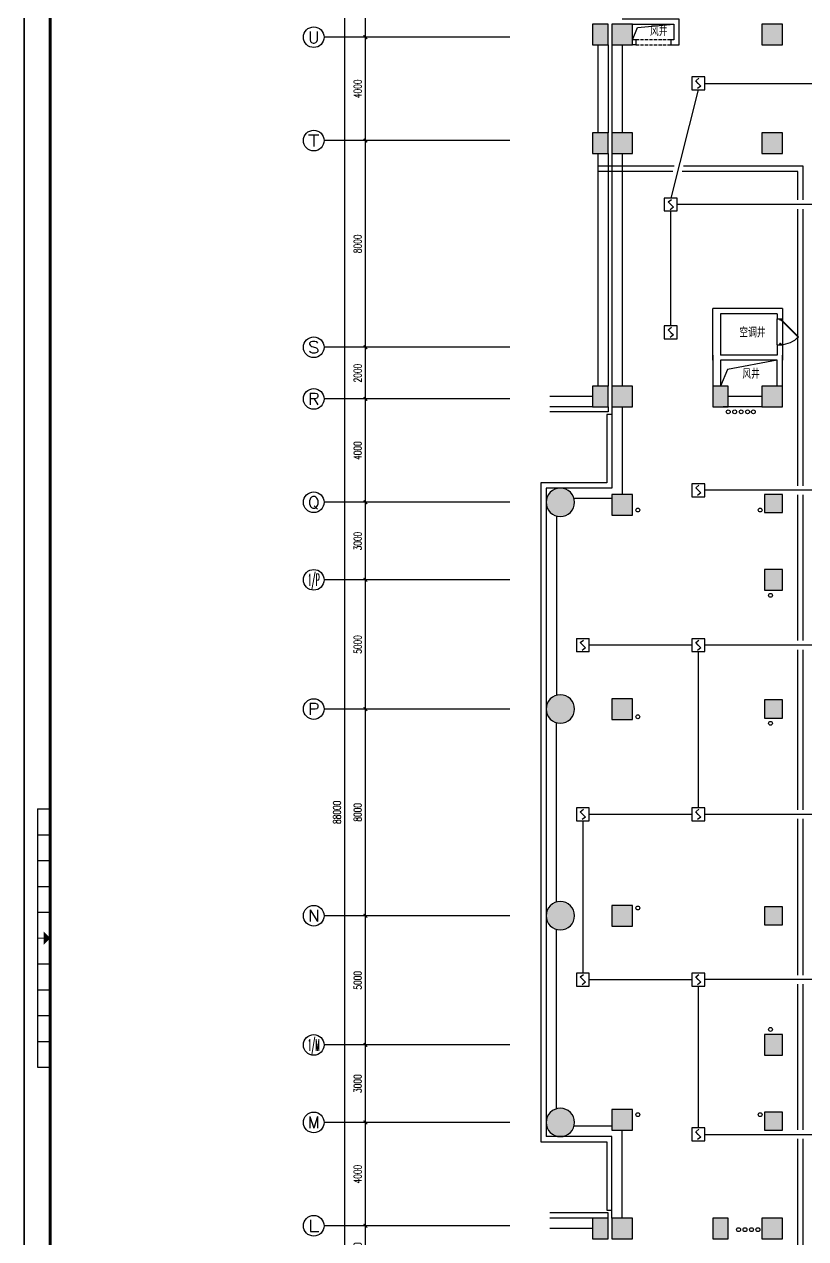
# Model space of a CAD drawing. Extents: x 190999 to 918899, y -200814 to 215286.
# Drawn here: x 750699 to 780949, y -152996 to -105996 of the extents above; entities that cross this region are included whole.
import ezdxf
from ezdxf.enums import TextEntityAlignment as Align

# ---------------------------------------------------------------- set-up
doc = ezdxf.new("R2010")
doc.units = 0
doc.header["$LTSCALE"] = 1000
doc.header["$MEASUREMENT"] = 0
doc.linetypes.add('DASH', pattern=[0.35, 0.25, -0.1])
doc.layers.get('Defpoints').update_dxf_attribs({"color": 1})
for name, color, linetype in [('00-EQUIP', 3, 'Continuous'), ('00-WIRE-4', 6, 'Continuous'), ('A-墙线', 2, 'Continuous'), ('A-外包装修', 250, 'Continuous'), ('A-门', 167, 'Continuous'), ('AXIS', 3, 'Continuous'), ('AXIS_TEXT', 7, 'Continuous'), ('COLUMN', 2, 'Continuous'), ('PUB_HATCH', 250, 'Continuous'), ('WALL', 2, 'Continuous'), ('图框', 189, 'Continuous'), ('房间名称', 7, 'Continuous'), ('洞口线', 165, 'Continuous'), ('雨水管', 151, 'Continuous')]:
    doc.layers.add(name, color=color, linetype=linetype)
doc.styles.add('_TCH_AXIS', font='COMPLEX', dxfattribs={"bigfont": 'GBCBIG'})
doc.styles.add('_TCH_DIM', font='SIMPLEX', dxfattribs={"bigfont": 'GBCBIG'})
doc.styles.add('COMPLEX', font='COMPLEX')
doc.styles.add('DIM_FONT', font='SIMPLEX', dxfattribs={"width": 0.7, "bigfont": 'GBCBIG'})
doc.styles.get("Standard").update_dxf_attribs({"font": 'simhei.ttf'})
doc.styles.add('XXK', font='romans.shx', dxfattribs={"width": 0.75, "bigfont": 'hzf.shx'})
doc.linetypes.add('4INE', pattern='A,1,-0.15,["4",XXK,S=0.3,R=0,X=-0.1,Y=-0.1],-0.25', length=1.4)
doc.dimstyles.new('DIMN', dxfattribs={"dimtxt": 300, "dimasz": 100, "dimexe": 250, "dimexo": 300, "dimgap": 150, "dimtad": 1, "dimdec": 0, "dimzin": 0, "dimdsep": 46, "dimtxsty": 'DIM_FONT', "dimblk": 'ARCHTICK', "dimcen": 0.09, "dimclrt": 7, "dimazin": 2, "dimtfac": 1, "dimtdec": 0, "dimtix": 1, "dimtmove": 2, "dimatfit": 3, "dimfxl": 0, "dimtolj": 1, "dimtzin": 0, "dimarcsym": 0})

# ---------------------------------------------------------------- blocks, each defined once
blk = doc.blocks.new('TJAD_TK_A0')
at = {"layer": '图框'}
for p, q in [((2162, 399.3), (973, 399.3)), ((1517.5, -436.65), (1517.5, -431.65)), ((1527.5, -436.65), (1527.5, -431.65)), ((1537.5, -436.65), (1537.5, -431.65)), ((1547.5, -436.65), (1547.5, -431.65)), ((1557.5, -436.65), (1557.5, -431.65)), ((1577.5, -436.65), (1577.5, -431.65)), ((1587.5, -436.65), (1587.5, -431.65)), ((1597.5, -436.65), (1597.5, -431.65)), ((1607.5, -436.65), (1607.5, -431.65)), ((1617.5, -436.65), (1617.5, -431.65)), ((1517.5, -436.65), (1617.5, -436.65)), ((973, -441.7), (2162, -441.7))]:
    blk.add_line(p, q, dxfattribs=at)
at = {"layer": '图框', "const_width": 1.2}
blk.add_lwpolyline([(2152, -431.7), (2152, 389.3), (998, 389.3), (998, -431.7)], close=True, dxfattribs=at)
at = {"layer": '图框', "const_width": 0.3}
blk.add_lwpolyline([(1567.5, -434.15), (1567.5, -436.65)], dxfattribs=at)
at = {"layer": '图框'}
blk.add_solid([(1570, -434.15), (1565, -434.15), (1567.5, -431.65)], dxfattribs=at)
blk = doc.blocks.new('bfm01')
at = {"layer": 'A-墙线'}
for p, q in [((-200, 0), (0, 0)), ((-200, -1000), (0, -1000))]:
    blk.add_line(p, q, dxfattribs=at)
at = {"layer": 'A-门'}
for p, q in [((-200, -1000), (-200, 0)), ((-100, 0), (-100, -50)), ((-70, -50), (-100, -50)), ((-50, -30), (-70, -30)), ((-70, -30), (-70, -50)), ((-64, -44), (-50, -30)), ((-64, -44), (603, -711)), ((-50, 0), (-50, -30)), ((-50, -30), (617, -697)), ((0, 0), (0, -1000)), ((-70, -950), (-100, -950)), ((-100, -1000), (-100, -950)), ((-50, -1000), (-100, -1000)), ((-70, -970), (-70, -950)), ((-50, -970), (-70, -970)), ((-50, -1000), (-50, -970))]:
    blk.add_line(p, q, dxfattribs=at)
blk.add_arc((-100, 0), 1000, 272.866, 315.8103, dxfattribs=at)
blk = doc.blocks.new('_ArchTick')
at = {"const_width": 0.5}
blk.add_lwpolyline([(-0.7, -0.7), (0.7, 0.7)], dxfattribs=at)
blk = doc.blocks.new('*D1748')
at = {"layer": 'AXIS', "color": 0, "lineweight": -2}
for p, q in [((764699, -152496), (763654, -152496)), ((763904, -154496), (763904, -152496)), ((764699, -154496), (763654, -154496))]:
    blk.add_line(p, q, dxfattribs=at)
at = {"layer": 'Defpoints', "color": 0}
for p in [(763904, -152496), (764999, -152496), (764999, -154496)]:
    blk.add_point(p, dxfattribs=at)
at = {"layer": 'AXIS', "color": 0, "lineweight": -2, "xscale": 100, "yscale": 100, "zscale": 100}
for p, rotation in [((763904, -152496), 90), ((763904, -154496), 270)]:
    blk.add_blockref('_ArchTick', p, dxfattribs=dict(at, rotation=rotation))
at = {"layer": 'AXIS', "color": 7, "insert": (763604, -153496), "char_height": 300, "attachment_point": 5, "rotation": 90, "style": 'DIM_FONT'}
blk.add_mtext('\\A1;2000', dxfattribs=at)
blk = doc.blocks.new('*D1749')
at = {"layer": 'AXIS', "color": 0, "lineweight": -2}
for p, q in [((764699, -148496), (763654, -148496)), ((763904, -152496), (763904, -148496)), ((764699, -152496), (763654, -152496))]:
    blk.add_line(p, q, dxfattribs=at)
at = {"layer": 'Defpoints', "color": 0}
for p in [(763904, -148496), (764999, -148496), (764999, -152496)]:
    blk.add_point(p, dxfattribs=at)
at = {"layer": 'AXIS', "color": 0, "lineweight": -2, "xscale": 100, "yscale": 100, "zscale": 100}
for p, rotation in [((763904, -148496), 90), ((763904, -152496), 270)]:
    blk.add_blockref('_ArchTick', p, dxfattribs=dict(at, rotation=rotation))
at = {"layer": 'AXIS', "color": 7, "insert": (763604, -150496), "char_height": 300, "attachment_point": 5, "rotation": 90, "style": 'DIM_FONT'}
blk.add_mtext('\\A1;4000', dxfattribs=at)
blk = doc.blocks.new('*D1750')
at = {"layer": 'AXIS', "color": 0, "lineweight": -2}
for p, q in [((764699, -145496), (763654, -145496)), ((763904, -148496), (763904, -145496)), ((764699, -148496), (763654, -148496))]:
    blk.add_line(p, q, dxfattribs=at)
at = {"layer": 'Defpoints', "color": 0}
for p in [(763904, -145496), (764999, -145496), (764999, -148496)]:
    blk.add_point(p, dxfattribs=at)
at = {"layer": 'AXIS', "color": 0, "lineweight": -2, "xscale": 100, "yscale": 100, "zscale": 100}
for p, rotation in [((763904, -145496), 90), ((763904, -148496), 270)]:
    blk.add_blockref('_ArchTick', p, dxfattribs=dict(at, rotation=rotation))
at = {"layer": 'AXIS', "color": 7, "insert": (763604, -146996), "char_height": 300, "attachment_point": 5, "rotation": 90, "style": 'DIM_FONT'}
blk.add_mtext('\\A1;3000', dxfattribs=at)
blk = doc.blocks.new('*D1751')
at = {"layer": 'AXIS', "color": 0, "lineweight": -2}
for p, q in [((764699, -140496), (763654, -140496)), ((763904, -145496), (763904, -140496)), ((764699, -145496), (763654, -145496))]:
    blk.add_line(p, q, dxfattribs=at)
at = {"layer": 'Defpoints', "color": 0}
for p in [(763904, -140496), (764999, -140496), (764999, -145496)]:
    blk.add_point(p, dxfattribs=at)
at = {"layer": 'AXIS', "color": 0, "lineweight": -2, "xscale": 100, "yscale": 100, "zscale": 100}
for p, rotation in [((763904, -140496), 90), ((763904, -145496), 270)]:
    blk.add_blockref('_ArchTick', p, dxfattribs=dict(at, rotation=rotation))
at = {"layer": 'AXIS', "color": 7, "insert": (763604, -142996), "char_height": 300, "attachment_point": 5, "rotation": 90, "style": 'DIM_FONT'}
blk.add_mtext('\\A1;5000', dxfattribs=at)
blk = doc.blocks.new('*D1752')
at = {"layer": 'AXIS', "color": 0, "lineweight": -2}
for p, q in [((764699, -132496), (763654, -132496)), ((763904, -140496), (763904, -132496)), ((764699, -140496), (763654, -140496))]:
    blk.add_line(p, q, dxfattribs=at)
at = {"layer": 'Defpoints', "color": 0}
for p in [(763904, -132496), (764999, -132496), (764999, -140496)]:
    blk.add_point(p, dxfattribs=at)
at = {"layer": 'AXIS', "color": 0, "lineweight": -2, "xscale": 100, "yscale": 100, "zscale": 100}
for p, rotation in [((763904, -132496), 90), ((763904, -140496), 270)]:
    blk.add_blockref('_ArchTick', p, dxfattribs=dict(at, rotation=rotation))
at = {"layer": 'AXIS', "color": 7, "insert": (763604, -136496), "char_height": 300, "attachment_point": 5, "rotation": 90, "style": 'DIM_FONT'}
blk.add_mtext('\\A1;8000', dxfattribs=at)
blk = doc.blocks.new('*D1753')
at = {"layer": 'AXIS', "color": 0, "lineweight": -2}
for p, q in [((764699, -127496), (763654, -127496)), ((763904, -132496), (763904, -127496)), ((764699, -132496), (763654, -132496))]:
    blk.add_line(p, q, dxfattribs=at)
at = {"layer": 'Defpoints', "color": 0}
for p in [(763904, -127496), (764999, -127496), (764999, -132496)]:
    blk.add_point(p, dxfattribs=at)
at = {"layer": 'AXIS', "color": 0, "lineweight": -2, "xscale": 100, "yscale": 100, "zscale": 100}
for p, rotation in [((763904, -127496), 90), ((763904, -132496), 270)]:
    blk.add_blockref('_ArchTick', p, dxfattribs=dict(at, rotation=rotation))
at = {"layer": 'AXIS', "color": 7, "insert": (763604, -129996), "char_height": 300, "attachment_point": 5, "rotation": 90, "style": 'DIM_FONT'}
blk.add_mtext('\\A1;5000', dxfattribs=at)
blk = doc.blocks.new('*D1754')
at = {"layer": 'AXIS', "color": 0, "lineweight": -2}
for p, q in [((764699, -124496), (763654, -124496)), ((763904, -127496), (763904, -124496)), ((764699, -127496), (763654, -127496))]:
    blk.add_line(p, q, dxfattribs=at)
at = {"layer": 'Defpoints', "color": 0}
for p in [(763904, -124496), (764999, -124496), (764999, -127496)]:
    blk.add_point(p, dxfattribs=at)
at = {"layer": 'AXIS', "color": 0, "lineweight": -2, "xscale": 100, "yscale": 100, "zscale": 100}
for p, rotation in [((763904, -124496), 90), ((763904, -127496), 270)]:
    blk.add_blockref('_ArchTick', p, dxfattribs=dict(at, rotation=rotation))
at = {"layer": 'AXIS', "color": 7, "insert": (763604, -125996), "char_height": 300, "attachment_point": 5, "rotation": 90, "style": 'DIM_FONT'}
blk.add_mtext('\\A1;3000', dxfattribs=at)
blk = doc.blocks.new('*D1755')
at = {"layer": 'AXIS', "color": 0, "lineweight": -2}
for p, q in [((764699, -120496), (763654, -120496)), ((763904, -124496), (763904, -120496)), ((764699, -124496), (763654, -124496))]:
    blk.add_line(p, q, dxfattribs=at)
at = {"layer": 'Defpoints', "color": 0}
for p in [(763904, -120496), (764999, -120496), (764999, -124496)]:
    blk.add_point(p, dxfattribs=at)
at = {"layer": 'AXIS', "color": 0, "lineweight": -2, "xscale": 100, "yscale": 100, "zscale": 100}
for p, rotation in [((763904, -120496), 90), ((763904, -124496), 270)]:
    blk.add_blockref('_ArchTick', p, dxfattribs=dict(at, rotation=rotation))
at = {"layer": 'AXIS', "color": 7, "insert": (763604, -122496), "char_height": 300, "attachment_point": 5, "rotation": 90, "style": 'DIM_FONT'}
blk.add_mtext('\\A1;4000', dxfattribs=at)
blk = doc.blocks.new('*D1756')
at = {"layer": 'AXIS', "color": 0, "lineweight": -2}
for p, q in [((764699, -118496), (763654, -118496)), ((763904, -120496), (763904, -118496)), ((764699, -120496), (763654, -120496))]:
    blk.add_line(p, q, dxfattribs=at)
at = {"layer": 'Defpoints', "color": 0}
for p in [(763904, -118496), (764999, -118496), (764999, -120496)]:
    blk.add_point(p, dxfattribs=at)
at = {"layer": 'AXIS', "color": 0, "lineweight": -2, "xscale": 100, "yscale": 100, "zscale": 100}
for p, rotation in [((763904, -118496), 90), ((763904, -120496), 270)]:
    blk.add_blockref('_ArchTick', p, dxfattribs=dict(at, rotation=rotation))
at = {"layer": 'AXIS', "color": 7, "insert": (763604, -119496), "char_height": 300, "attachment_point": 5, "rotation": 90, "style": 'DIM_FONT'}
blk.add_mtext('\\A1;2000', dxfattribs=at)
blk = doc.blocks.new('*D1757')
at = {"layer": 'AXIS', "color": 0, "lineweight": -2}
for p, q in [((764699, -110496), (763654, -110496)), ((763904, -118496), (763904, -110496)), ((764699, -118496), (763654, -118496))]:
    blk.add_line(p, q, dxfattribs=at)
at = {"layer": 'Defpoints', "color": 0}
for p in [(763904, -110496), (764999, -110496), (764999, -118496)]:
    blk.add_point(p, dxfattribs=at)
at = {"layer": 'AXIS', "color": 0, "lineweight": -2, "xscale": 100, "yscale": 100, "zscale": 100}
for p, rotation in [((763904, -110496), 90), ((763904, -118496), 270)]:
    blk.add_blockref('_ArchTick', p, dxfattribs=dict(at, rotation=rotation))
at = {"layer": 'AXIS', "color": 7, "insert": (763604, -114496), "char_height": 300, "attachment_point": 5, "rotation": 90, "style": 'DIM_FONT'}
blk.add_mtext('\\A1;8000', dxfattribs=at)
blk = doc.blocks.new('*D1758')
at = {"layer": 'AXIS', "color": 0, "lineweight": -2}
for p, q in [((764699, -106496), (763654, -106496)), ((763904, -110496), (763904, -106496)), ((764699, -110496), (763654, -110496))]:
    blk.add_line(p, q, dxfattribs=at)
at = {"layer": 'Defpoints', "color": 0}
for p in [(763904, -106496), (764999, -106496), (764999, -110496)]:
    blk.add_point(p, dxfattribs=at)
at = {"layer": 'AXIS', "color": 0, "lineweight": -2, "xscale": 100, "yscale": 100, "zscale": 100}
for p, rotation in [((763904, -106496), 90), ((763904, -110496), 270)]:
    blk.add_blockref('_ArchTick', p, dxfattribs=dict(at, rotation=rotation))
at = {"layer": 'AXIS', "color": 7, "insert": (763604, -108496), "char_height": 300, "attachment_point": 5, "rotation": 90, "style": 'DIM_FONT'}
blk.add_mtext('\\A1;4000', dxfattribs=at)
blk = doc.blocks.new('*D1759')
at = {"layer": 'AXIS', "color": 0, "lineweight": -2}
for p, q in [((764699, -103596), (763654, -103596)), ((763904, -106496), (763904, -103596)), ((764699, -106496), (763654, -106496))]:
    blk.add_line(p, q, dxfattribs=at)
at = {"layer": 'Defpoints', "color": 0}
for p in [(763904, -103596), (764999, -103596), (764999, -106496)]:
    blk.add_point(p, dxfattribs=at)
at = {"layer": 'AXIS', "color": 0, "lineweight": -2, "xscale": 100, "yscale": 100, "zscale": 100}
for p, rotation in [((763904, -103596), 90), ((763904, -106496), 270)]:
    blk.add_blockref('_ArchTick', p, dxfattribs=dict(at, rotation=rotation))
at = {"layer": 'AXIS', "color": 7, "insert": (763604, -105046), "char_height": 300, "attachment_point": 5, "rotation": 90, "style": 'DIM_FONT'}
blk.add_mtext('\\A1;2900', dxfattribs=at)
blk = doc.blocks.new('*D1766')
at = {"layer": 'AXIS', "color": 0, "lineweight": -2}
for p, q in [((764699, -92496), (762854, -92496)), ((763104, -180496), (763104, -92496)), ((764699, -180496), (762854, -180496))]:
    blk.add_line(p, q, dxfattribs=at)
at = {"layer": 'Defpoints', "color": 0}
for p in [(763104, -92496), (764999, -92496), (764999, -180496)]:
    blk.add_point(p, dxfattribs=at)
at = {"layer": 'AXIS', "color": 0, "lineweight": -2, "xscale": 100, "yscale": 100, "zscale": 100}
for p, rotation in [((763104, -92496), 90), ((763104, -180496), 270)]:
    blk.add_blockref('_ArchTick', p, dxfattribs=dict(at, rotation=rotation))
at = {"layer": 'AXIS', "color": 7, "insert": (762804, -136496), "char_height": 300, "attachment_point": 5, "rotation": 90, "style": 'DIM_FONT'}
blk.add_mtext('\\A1;88000', dxfattribs=at)
blk = doc.blocks.new('_AXISO')
blk.add_circle((0, 0), 0.5)
at = {"layer": 'AXIS_TEXT', "style": 'COMPLEX', "width": 1.041667}
blk.add_attdef('A', text='', height=0.56, dxfattribs=at).set_placement((-0.25, -0.28), (0.25, -0.28), align=Align.FIT)
blk = doc.blocks.new('_LINKPT1')
at = {"color": 0}
blk.add_line((0, 0), (0, 0), dxfattribs=at)
blk = doc.blocks.new('3S1KCGW2')
for p, q in [((0.5, 0.5), (-0.5, 0.5)), ((-0.5, 0.5), (-0.5, -0.5)), ((-0.2, 0.2), (0.05, 0.4)), ((0, 0), (-0.2, 0.2)), ((0, 0), (0.2, -0.2)), ((0.5, -0.5), (0.5, 0.5)), ((-0.5, -0.5), (0.5, -0.5)), ((0.2, -0.2), (-0.05, -0.4))]:
    blk.add_line(p, q)
at = {"const_width": 0.04, "flags": 128}
blk.add_lwpolyline([(-0.5, -0.5), (-0.5, 0.5), (0.5, 0.5), (0.5, -0.5)], close=True, dxfattribs=at)
at = {"xscale": 0.002, "yscale": 0.002, "zscale": 0.002}
for p in [(-0.5, 0), (0, 0.5), (0.5, 0), (0, -0.5)]:
    blk.add_blockref('_LINKPT1', p, dxfattribs=at)
at = {"flags": 9}
blk.add_attdef('A', (0, 0), '', height=0.00002, dxfattribs=at)

msp = doc.modelspace()

# ---------------------------------------------------------------- hatches: boundary and pattern name
at = {"layer": 'PUB_HATCH'}
for points in [[(773298.5, -106796.3), (773298.5, -105996.3), (772698.5, -105996.3), (772698.5, -106796.3)], [(774248.5, -106796.3), (774248.5, -105996.3), (773448.5, -105996.3), (773448.5, -106796.3)], [(780048.5, -106796.3), (780048.5, -105996.3), (779248.5, -105996.3), (779248.5, -106796.3)], [(773298.5, -110996.3), (773298.5, -110196.3), (772698.5, -110196.3), (772698.5, -110996.3)], [(774248.5, -110996.3), (774248.5, -110196.3), (773448.5, -110196.3), (773448.5, -110996.3)], [(780048.5, -110996.3), (780048.5, -110196.3), (779248.5, -110196.3), (779248.5, -110996.3)], [(773298.5, -120796.3), (773298.5, -119996.3), (772698.5, -119996.3), (772698.5, -120796.3)], [(774248.5, -120796.3), (774248.5, -119996.3), (773448.5, -119996.3), (773448.5, -120796.3)], [(777948.5, -120796.3), (777948.5, -119996.3), (777348.5, -119996.3), (777348.5, -120796.3)], [(780048.5, -120796.3), (780048.5, -119996.3), (779248.5, -119996.3), (779248.5, -120796.3)], [(770898.5, -124496.3, 1), (771998.5, -124496.3, 1)], [(774248.5, -124996.3), (774248.5, -124196.3), (773448.5, -124196.3), (773448.5, -124996.3)], [(780048.5, -124896.3), (780048.5, -124196.3), (779348.5, -124196.3), (779348.5, -124896.3)], [(780048.5, -127896.3), (780048.5, -127096.3), (779348.5, -127096.3), (779348.5, -127896.3)], [(770898.5, -132496.3, 1), (771998.5, -132496.3, 1)], [(774248.5, -132896.3), (774248.5, -132096.3), (773448.5, -132096.3), (773448.5, -132896.3)], [(780048.5, -132846.3), (780048.5, -132146.3), (779348.5, -132146.3), (779348.5, -132846.3)], [(770898.5, -140496.3, 1), (771998.5, -140496.3, 1)], [(774248.5, -140096.3), (773448.5, -140096.3), (773448.5, -140896.3), (774248.5, -140896.3)], [(780048.5, -140146.3), (779348.5, -140146.3), (779348.5, -140846.3), (780048.5, -140846.3)], [(780048.5, -145096.3), (779348.5, -145096.3), (779348.5, -145896.3), (780048.5, -145896.3)], [(770898.5, -148496.3, 1), (771998.5, -148496.3, 1)], [(774248.5, -147996.3), (773448.5, -147996.3), (773448.5, -148796.3), (774248.5, -148796.3)], [(780048.5, -148096.3), (779348.5, -148096.3), (779348.5, -148796.3), (780048.5, -148796.3)], [(773298.5, -152196.3), (772698.5, -152196.3), (772698.5, -152996.3), (773298.5, -152996.3)], [(774248.5, -152196.3), (773448.5, -152196.3), (773448.5, -152996.3), (774248.5, -152996.3)], [(777948.5, -152196.3), (777348.5, -152196.3), (777348.5, -152996.3), (777948.5, -152996.3)], [(780048.5, -152196.3), (779248.5, -152196.3), (779248.5, -152996.3), (780048.5, -152996.3)]]:
    msp.add_hatch(color=256, dxfattribs=at).paths.add_polyline_path(points)

# ---------------------------------------------------------------- linework, layer by layer
at = {"layer": '00-WIRE-4'}
for p, q in [((776789.5, -108535.8), (775724.1, -112721.3)), ((777039.5, -108285.8), (785955, -108285.8)), ((775805.5, -111692.3), (772898.5, -111692.3)), ((780648.5, -111692.3), (776166.6, -111692.3)), ((780648.5, -112796.3), (780648.5, -111692.3)), ((775724.1, -117671.3), (775724.1, -113221.3)), ((782525.5, -112971.3), (775974.1, -112971.3)), ((780648.5, -123856.3), (780648.5, -113146.3)), ((785955, -124031.3), (777039.5, -124031.3)), ((780648.5, -129850.8), (780648.5, -124206.3)), ((776539.5, -130025.8), (772571, -130025.8)), ((785955, -130025.8), (777039.5, -130025.8)), ((776789.5, -130275.8), (776789.5, -136326.3)), ((780648.5, -136401.3), (780648.5, -130200.8)), ((776539.5, -136576.3), (772571, -136576.3)), ((781309.5, -136576.3), (777039.5, -136576.3)), ((780648.5, -142791.8), (780648.5, -136751.3)), ((772321, -136826.3), (772321, -142716.8)), ((772571, -142966.8), (776539.5, -142966.8)), ((776789.5, -143216.8), (776789.5, -148711.3)), ((785955, -142966.8), (777039.5, -142966.8)), ((780648.5, -148786.3), (780648.5, -143141.8)), ((777039.5, -148961.3), (785955, -148961.3)), ((780648.5, -157396.3), (780648.5, -149136.3))]:
    msp.add_line(p, q, dxfattribs=at)
at = {"layer": '00-WIRE-4', "linetype": '4INE'}
for p, q in [((775856.4, -111492.3), (772898.5, -111492.3)), ((780848.5, -111492.3), (776217.5, -111492.3)), ((780848.5, -112796.3), (780848.5, -111492.3)), ((780848.5, -123856.3), (780848.5, -113146.3)), ((780848.5, -129850.8), (780848.5, -124206.3)), ((780848.5, -136401.3), (780848.5, -130200.8)), ((780848.5, -142791.8), (780848.5, -136751.3)), ((780848.5, -148786.3), (780848.5, -143141.8)), ((780848.5, -157596.3), (780848.5, -149136.3))]:
    msp.add_line(p, q, dxfattribs=at)
at = {"layer": 'A-墙线'}
for p, q in [((774373.5, -106596.3), (774373.5, -106796.3)), ((772898.5, -106796.3), (772898.5, -110196.3)), ((773298.5, -106796.3), (773298.5, -110196.3)), ((773448.5, -106796.3), (773448.5, -110196.3)), ((773848.5, -106796.3), (773848.5, -110196.3)), ((772898.5, -110996.3), (772898.5, -119996.3)), ((773298.5, -110996.3), (773298.5, -119996.3)), ((773448.5, -110996.3), (773448.5, -119996.3)), ((773848.5, -110996.3), (773848.5, -119996.3)), ((780048.5, -116996.3), (777348.5, -116996.3)), ((777348.5, -118996.3), (777348.5, -116996.3)), ((780048.5, -116996.3), (780048.5, -117396.3)), ((777648.5, -117196.3), (777648.5, -118796.3)), ((779848.5, -117196.3), (777648.5, -117196.3)), ((779848.5, -117196.3), (779848.5, -117396.3)), ((779848.5, -118396.3), (779848.5, -118796.3)), ((780048.5, -118391.3), (780048.5, -118996.3)), ((777348.5, -118796.3), (777348.5, -120196.3)), ((779848.5, -118796.3), (777648.5, -118796.3)), ((780048.5, -119996.3), (780048.5, -118796.3)), ((777648.5, -118996.3), (777648.5, -119996.3)), ((779848.5, -118996.3), (777648.5, -118996.3)), ((779848.5, -119996.3), (779848.5, -118996.3)), ((772698.5, -120396.3), (771048.5, -120396.3)), ((779248.5, -120396.3), (777948.5, -120396.3)), ((772698.5, -120796.3), (771048.5, -120796.3)), ((773448.5, -120796.3), (773448.5, -123946.3)), ((773848.5, -120796.3), (773848.5, -124196.3)), ((779248.5, -120796.3), (777748.5, -120796.3)), ((773448.5, -123946.3), (770898.5, -123946.3)), ((773448.5, -124346.3), (771977.7, -124346.3)), ((773448.5, -148646.3), (771977.7, -148646.3)), ((773848.5, -152196.3), (773848.5, -148796.3)), ((773448.5, -149046.3), (770898.5, -149046.3)), ((773448.5, -152196.3), (773448.5, -149046.3)), ((772698.5, -152196.3), (771048.5, -152196.3)), ((772698.5, -152596.3), (771048.5, -152596.3))]:
    msp.add_line(p, q, dxfattribs=at)
for points in [[(774248.5, -105996.3), (775848.5, -105996.3), (775848.5, -106596.3), (775723.5, -106596.3), (775723.5, -106796.3), (776048.5, -106796.3), (776048.5, -105796.3), (773848.5, -105796.3)], [(774373.5, -106596.3), (774248.5, -106596.3)], [(774373.5, -106796.3), (774248.5, -106796.3)]]:
    msp.add_lwpolyline(points, dxfattribs=at)
at = {"layer": 'A-外包装修'}
for points in [[(773448.5, -121096.3), (773248.5, -121096.3), (773248.5, -123746.3), (770698.5, -123746.3), (770698.5, -149246.3), (773248.5, -149246.3), (773248.5, -151896.3), (773448.5, -151896.3)], [(773298.5, -120796.3), (773298.5, -120996.3), (771048.5, -120996.3)], [(773298.5, -152196.3), (773298.5, -151996.3), (771048.5, -151996.3)]]:
    msp.add_lwpolyline(points, dxfattribs=at)
at = {"layer": 'AXIS'}
for p, q in [((769498.5, -106496.3), (762304.1, -106496.3)), ((769498.5, -110496.3), (762304.1, -110496.3)), ((769498.5, -118496.3), (762304.1, -118496.3)), ((769498.5, -120496.3), (762304.1, -120496.3)), ((769498.5, -124496.3), (762304.1, -124496.3)), ((769498.5, -127496.3), (762304.1, -127496.3)), ((769498.5, -132496.3), (762304.1, -132496.3)), ((769498.5, -140496.3), (762304.1, -140496.3)), ((769498.5, -145496.3), (762304.1, -145496.3)), ((769498.5, -148496.3), (762304.1, -148496.3)), ((769498.5, -152496.3), (762304.1, -152496.3))]:
    msp.add_line(p, q, dxfattribs=at)
at = {"layer": 'COLUMN'}
for p, q in [((773298.5, -105996.3), (772698.5, -105996.3)), ((772698.5, -105996.3), (772698.5, -106796.3)), ((773298.5, -106796.3), (773298.5, -105996.3)), ((774248.5, -105996.3), (773448.5, -105996.3)), ((773448.5, -105996.3), (773448.5, -106796.3)), ((774248.5, -106796.3), (774248.5, -105996.3)), ((780048.5, -105996.3), (779248.5, -105996.3)), ((779248.5, -105996.3), (779248.5, -106796.3)), ((780048.5, -106796.3), (780048.5, -105996.3)), ((772698.5, -106796.3), (773298.5, -106796.3)), ((773448.5, -106796.3), (774248.5, -106796.3)), ((779248.5, -106796.3), (780048.5, -106796.3)), ((773298.5, -110196.3), (772698.5, -110196.3)), ((772698.5, -110196.3), (772698.5, -110996.3)), ((773298.5, -110996.3), (773298.5, -110196.3)), ((774248.5, -110196.3), (773448.5, -110196.3)), ((773448.5, -110196.3), (773448.5, -110996.3)), ((774248.5, -110996.3), (774248.5, -110196.3)), ((780048.5, -110196.3), (779248.5, -110196.3)), ((779248.5, -110196.3), (779248.5, -110996.3)), ((780048.5, -110996.3), (780048.5, -110196.3)), ((772698.5, -110996.3), (773298.5, -110996.3)), ((773448.5, -110996.3), (774248.5, -110996.3)), ((779248.5, -110996.3), (780048.5, -110996.3)), ((773298.5, -119996.3), (772698.5, -119996.3)), ((772698.5, -119996.3), (772698.5, -120796.3)), ((773298.5, -120796.3), (773298.5, -119996.3)), ((774248.5, -119996.3), (773448.5, -119996.3)), ((773448.5, -119996.3), (773448.5, -120796.3)), ((774248.5, -120796.3), (774248.5, -119996.3)), ((777948.5, -119996.3), (777348.5, -119996.3)), ((777348.5, -119996.3), (777348.5, -120796.3)), ((777948.5, -120796.3), (777948.5, -119996.3)), ((780048.5, -119996.3), (779248.5, -119996.3)), ((779248.5, -119996.3), (779248.5, -120796.3)), ((780048.5, -120796.3), (780048.5, -119996.3)), ((772698.5, -120796.3), (773298.5, -120796.3)), ((773448.5, -120796.3), (774248.5, -120796.3)), ((777348.5, -120796.3), (777948.5, -120796.3)), ((779248.5, -120796.3), (780048.5, -120796.3)), ((774248.5, -124196.3), (773448.5, -124196.3)), ((773448.5, -124196.3), (773448.5, -124996.3)), ((774248.5, -124996.3), (774248.5, -124196.3)), ((780048.5, -124196.3), (779348.5, -124196.3)), ((779348.5, -124196.3), (779348.5, -124896.3)), ((780048.5, -124896.3), (780048.5, -124196.3)), ((773448.5, -124996.3), (774248.5, -124996.3)), ((779348.5, -124896.3), (780048.5, -124896.3)), ((780048.5, -127096.3), (779348.5, -127096.3)), ((779348.5, -127096.3), (779348.5, -127896.3)), ((780048.5, -127896.3), (780048.5, -127096.3)), ((779348.5, -127896.3), (780048.5, -127896.3)), ((774248.5, -132096.3), (773448.5, -132096.3)), ((773448.5, -132096.3), (773448.5, -132896.3)), ((774248.5, -132896.3), (774248.5, -132096.3)), ((780048.5, -132146.3), (779348.5, -132146.3)), ((779348.5, -132146.3), (779348.5, -132846.3)), ((780048.5, -132846.3), (780048.5, -132146.3)), ((773448.5, -132896.3), (774248.5, -132896.3)), ((779348.5, -132846.3), (780048.5, -132846.3)), ((774248.5, -140096.3), (773448.5, -140096.3)), ((773448.5, -140096.3), (773448.5, -140896.3)), ((774248.5, -140896.3), (774248.5, -140096.3)), ((780048.5, -140146.3), (779348.5, -140146.3)), ((779348.5, -140146.3), (779348.5, -140846.3)), ((780048.5, -140846.3), (780048.5, -140146.3)), ((773448.5, -140896.3), (774248.5, -140896.3)), ((779348.5, -140846.3), (780048.5, -140846.3)), ((780048.5, -145096.3), (779348.5, -145096.3)), ((779348.5, -145096.3), (779348.5, -145896.3)), ((780048.5, -145896.3), (780048.5, -145096.3)), ((779348.5, -145896.3), (780048.5, -145896.3)), ((774248.5, -147996.3), (773448.5, -147996.3)), ((773448.5, -147996.3), (773448.5, -148796.3)), ((774248.5, -148796.3), (774248.5, -147996.3)), ((780048.5, -148096.3), (779348.5, -148096.3)), ((779348.5, -148096.3), (779348.5, -148796.3)), ((780048.5, -148796.3), (780048.5, -148096.3)), ((773448.5, -148796.3), (774248.5, -148796.3)), ((779348.5, -148796.3), (780048.5, -148796.3)), ((773298.5, -152196.3), (772698.5, -152196.3)), ((772698.5, -152196.3), (772698.5, -152996.3)), ((773298.5, -152996.3), (773298.5, -152196.3)), ((774248.5, -152196.3), (773448.5, -152196.3)), ((773448.5, -152196.3), (773448.5, -152996.3)), ((774248.5, -152996.3), (774248.5, -152196.3)), ((777948.5, -152196.3), (777348.5, -152196.3)), ((777348.5, -152196.3), (777348.5, -152996.3)), ((777948.5, -152996.3), (777948.5, -152196.3)), ((780048.5, -152196.3), (779248.5, -152196.3)), ((779248.5, -152196.3), (779248.5, -152996.3)), ((780048.5, -152996.3), (780048.5, -152196.3)), ((772698.5, -152996.3), (773298.5, -152996.3)), ((773448.5, -152996.3), (774248.5, -152996.3)), ((777348.5, -152996.3), (777948.5, -152996.3)), ((779248.5, -152996.3), (780048.5, -152996.3))]:
    msp.add_line(p, q, dxfattribs=at)
for centre, start, end in [((771448.5, -124496.3), 0, 180), ((771448.5, -124496.3), 180, 0), ((771448.5, -132496.3), 0, 180), ((771448.5, -132496.3), 180, 0), ((771448.5, -140496.3), 0, 180), ((771448.5, -140496.3), 180, 0), ((771448.5, -148496.3), 0, 180), ((771448.5, -148496.3), 180, 0)]:
    msp.add_arc(centre, 550, start, end, dxfattribs=at)
at = {"layer": 'WALL'}
for p, q in [((770898.5, -123946.3), (770898.5, -149046.3)), ((771298.5, -125044), (771298.5, -131948.6)), ((771298.5, -139967.2), (771298.5, -133025.5)), ((771298.5, -147967.2), (771298.5, -141025.5))]:
    msp.add_line(p, q, dxfattribs=at)
at = {"layer": '洞口线', "linetype": 'DASH', "ltscale": 0.5}
for p, q in [((775723.5, -106596.3), (774373.5, -106596.3)), ((774373.5, -106796.3), (775723.5, -106796.3))]:
    msp.add_line(p, q, dxfattribs=at)
at = {"layer": '洞口线'}
for points in [[(774248.5, -106596.3), (774441.7, -106114.4), (775848.5, -105996.3)], [(779848.5, -118996.3), (777924.5, -119354.9), (777648.5, -119996.3)]]:
    msp.add_lwpolyline(points, dxfattribs=at)
at = {"layer": '雨水管'}
for centre in [(777948.5, -120996.3), (778198.5, -120996.3), (778448.5, -120996.3), (778698.5, -120996.3), (778922.5, -120996.3), (774448.5, -124796.3), (779184.2, -124796.3), (779584.2, -128096.3), (774448.5, -132796.3), (779584.2, -133048.2), (774448.5, -140196.3), (779584.2, -144896.3), (774448.5, -148196.3), (779184.2, -148196.3), (778348.5, -152646.3), (778598.5, -152646.3), (778848.5, -152646.3), (779098.5, -152646.3)]:
    msp.add_circle(centre, 75, dxfattribs=at)

# ---------------------------------------------------------------- block references
at = {"layer": '00-EQUIP', "xscale": 500, "yscale": 500, "zscale": 500}
for p in [(776789.5, -108285.8), (772321, -136576.3), (776789.5, -136576.3), (772321, -142966.8), (776789.5, -142966.8), (776789.5, -148961.3)]:
    msp.add_blockref('3S1KCGW2', p, dxfattribs=at)
at = {"layer": '00-EQUIP', "xscale": 500, "yscale": 500, "zscale": 500, "rotation": 180}
for p in [(775724.1, -112971.3), (775724.1, -117921.3), (776789.5, -124031.3), (772321, -130025.8), (776789.5, -130025.8)]:
    msp.add_blockref('3S1KCGW2', p, dxfattribs=at)
at = {"layer": 'A-门'}
msp.add_blockref('bfm01', (780048.5, -117396.3), dxfattribs=at)
at = {"layer": 'AXIS'}
ref = msp.add_blockref('_AXISO', (761904.1, -106496.3), dxfattribs=dict(at, xscale=800, yscale=800, zscale=800))
ref.add_attrib('A', 'U', dxfattribs={"layer": 'AXIS_TEXT', "height": 452.5, "style": '_TCH_AXIS', "width": 1.05}).set_placement((761677.8, -106722.6), (762130.4, -106722.6), align=Align.FIT)
ref = msp.add_blockref('_AXISO', (761904.1, -110496.3), dxfattribs=dict(at, xscale=800, yscale=800, zscale=800))
ref.add_attrib('A', 'T', dxfattribs={"layer": 'AXIS_TEXT', "height": 452.5, "style": '_TCH_AXIS', "width": 1.4}).set_placement((761677.8, -110722.6), (762130.4, -110722.6), align=Align.FIT)
ref = msp.add_blockref('_AXISO', (761904.1, -118496.3), dxfattribs=dict(at, xscale=800, yscale=800, zscale=800))
ref.add_attrib('A', 'S', dxfattribs={"layer": 'AXIS_TEXT', "height": 452.5, "style": '_TCH_AXIS', "width": 1.5}).set_placement((761677.8, -118722.6), (762130.4, -118722.6), align=Align.FIT)
ref = msp.add_blockref('_AXISO', (761904.1, -120496.3), dxfattribs=dict(at, xscale=800, yscale=800, zscale=800))
ref.add_attrib('A', 'R', dxfattribs={"layer": 'AXIS_TEXT', "height": 452.5, "style": '_TCH_AXIS', "width": 1.166667}).set_placement((761677.8, -120722.6), (762130.4, -120722.6), align=Align.FIT)
ref = msp.add_blockref('_AXISO', (761904.1, -124496.3), dxfattribs=dict(at, xscale=800, yscale=800, zscale=800))
ref.add_attrib('A', 'Q', dxfattribs={"layer": 'AXIS_TEXT', "height": 452.5, "style": '_TCH_AXIS', "width": 1.3125}).set_placement((761677.8, -124722.6), (762130.4, -124722.6), align=Align.FIT)
ref = msp.add_blockref('_AXISO', (761904.1, -127496.3), dxfattribs=dict(at, xscale=800, yscale=800, zscale=800))
ref.add_attrib('A', '1/P', dxfattribs={"layer": 'AXIS_TEXT', "height": 452.55, "style": '_TCH_AXIS', "width": 0.388889}).set_placement((761677.8, -127722.6), (762130.4, -127722.6), align=Align.FIT)
ref = msp.add_blockref('_AXISO', (761904.1, -132496.3), dxfattribs=dict(at, xscale=800, yscale=800, zscale=800))
ref.add_attrib('A', 'P', dxfattribs={"layer": 'AXIS_TEXT', "height": 452.5, "style": '_TCH_AXIS', "width": 1.235294}).set_placement((761677.8, -132722.6), (762130.4, -132722.6), align=Align.FIT)
ref = msp.add_blockref('_AXISO', (761904.1, -140496.3), dxfattribs=dict(at, xscale=800, yscale=800, zscale=800))
ref.add_attrib('A', 'N', dxfattribs={"layer": 'AXIS_TEXT', "height": 452.5, "style": '_TCH_AXIS', "width": 1.105263}).set_placement((761677.8, -140722.6), (762130.4, -140722.6), align=Align.FIT)
ref = msp.add_blockref('_AXISO', (761904.1, -145496.3), dxfattribs=dict(at, xscale=800, yscale=800, zscale=800))
ref.add_attrib('A', '1/M', dxfattribs={"layer": 'AXIS_TEXT', "height": 452.55, "style": '_TCH_AXIS', "width": 0.362069}).set_placement((761677.8, -145722.6), (762130.4, -145722.6), align=Align.FIT)
ref = msp.add_blockref('_AXISO', (761904.1, -148496.3), dxfattribs=dict(at, xscale=800, yscale=800, zscale=800))
ref.add_attrib('A', 'M', dxfattribs={"layer": 'AXIS_TEXT', "height": 452.5, "style": '_TCH_AXIS'}).set_placement((761677.8, -148722.6), (762130.4, -148722.6), align=Align.FIT)
ref = msp.add_blockref('_AXISO', (761904.1, -152496.3), dxfattribs=dict(at, xscale=800, yscale=800, zscale=800))
ref.add_attrib('A', 'L', dxfattribs={"layer": 'AXIS_TEXT', "height": 452.5, "style": '_TCH_AXIS', "width": 1.4}).set_placement((761677.8, -152722.6), (762130.4, -152722.6), align=Align.FIT)
at = {"layer": '图框', "xscale": 100, "yscale": 100, "zscale": 100, "rotation": 270}
for p in [(710768.8, 15386.5), (794868.8, 15386.5)]:
    msp.add_blockref('TJAD_TK_A0', p, dxfattribs=at)

# ---------------------------------------------------------------- texts
at = {"layer": '房间名称', "style": '_TCH_DIM'}
for s, p in [('风井', (774921.5, -106449.3)), ('空调井', (778380.9, -118109.2)), ('风井', (778496.4, -119712.2))]:
    msp.add_text(s, height=337.59, dxfattribs=at).set_placement(p)

# ---------------------------------------------------------------- dimensions: what is measured, and where the dimension line sits
at = {"layer": 'AXIS'}
for p1, p2, distance, picture, middle in [((764998.5, -180496.3), (764998.5, -92496.3), 1894.4, '*D1766', (762804.1, -136496.3)), ((764998.5, -106496.3), (764998.5, -103596.3), 1094.4, '*D1759', (763604.1, -105046.3)), ((764998.5, -110496.3), (764998.5, -106496.3), 1094.4, '*D1758', (763604.1, -108496.3)), ((764998.5, -118496.3), (764998.5, -110496.3), 1094.4, '*D1757', (763604.1, -114496.3)), ((764998.5, -120496.3), (764998.5, -118496.3), 1094.4, '*D1756', (763604.1, -119496.3)), ((764998.5, -124496.3), (764998.5, -120496.3), 1094.4, '*D1755', (763604.1, -122496.3)), ((764998.5, -127496.3), (764998.5, -124496.3), 1094.4, '*D1754', (763604.1, -125996.3)), ((764998.5, -132496.3), (764998.5, -127496.3), 1094.4, '*D1753', (763604.1, -129996.3)), ((764998.5, -140496.3), (764998.5, -132496.3), 1094.4, '*D1752', (763604.1, -136496.3)), ((764998.5, -145496.3), (764998.5, -140496.3), 1094.4, '*D1751', (763604.1, -142996.3)), ((764998.5, -148496.3), (764998.5, -145496.3), 1094.4, '*D1750', (763604.1, -146996.3)), ((764998.5, -152496.3), (764998.5, -148496.3), 1094.4, '*D1749', (763604.1, -150496.3)), ((764998.5, -154496.3), (764998.5, -152496.3), 1094.4, '*D1748', (763604.1, -153496.3))]:
    dim = msp.add_aligned_dim(p1=p1, p2=p2, distance=distance, dimstyle='DIMN', dxfattribs=at)
    dim.commit()
    dim.dimension.update_dxf_attribs({"geometry": picture, "text_midpoint": middle})

doc.saveas('drawing.dxf')
